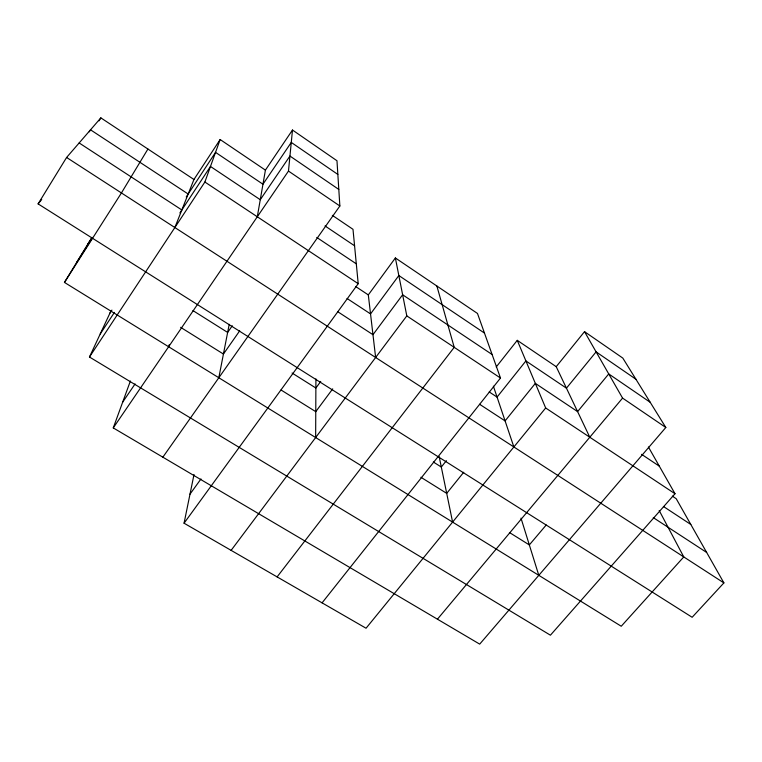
<?xml version="1.0" encoding="UTF-8"?>
<svg xmlns="http://www.w3.org/2000/svg" width="762" height="762" viewBox="0 0 762 762"><rect width="100%" height="100%" fill="white"/><g stroke="black" fill="none" stroke-linecap="round" stroke-linejoin="round"><path stroke-width="1.14" d="M315.649 437.54L315.916 378.895M589.798 437.236L556.212 366.674L584.521 331.651L622.811 358.092L665.817 427.492L479.698 644.128L113.262 427.92L288.474 171.069L292.484 130.026L336.975 160.744L339.862 205.988L162.849 457.181M257.299 216.77L265.414 170.126L292.484 130.026M218.818 377.752L229.219 324.298M496.224 366.979L517.255 340.338L545.668 407.975L366.055 628.231L184.061 523.208L194.015 474.497M168.631 346.758L169.326 344.5M648.414 446.999L675.008 493.738L550.421 635.194L89.468 357.016L204.883 182.023L220.151 139.532L265.414 170.126M113.262 427.92L130.397 381M174.86 227.543L193.948 179.489L220.151 139.532M89.468 357.016L110.957 310.953M147.923 149.028L121.425 192.957L64.456 282.426L621.24 626.24L683.771 556.927L659.197 510.511M64.456 282.426L91.888 237.487M672.341 496.138L676.208 498.7L723.9 582.901L692.144 617.277L38.1 203.883L66.599 157.467L100.86 117.872L193.948 179.489M89.278 131.836L90.526 129.816L188.176 194.024M99.022 120.844L100.86 117.872M87.725 244.297L92.126 237.392M76.648 262.452L92.278 237.896M109.966 313.077L111.928 310.096M186.223 196.996L215.541 152.362L262.957 184.223L291.274 142.418L337.842 174.422M100.203 334.013L114.433 312.382M179.899 212.922L210.474 166.459L260.271 199.711L289.941 156.039L338.804 189.433M122.644 402.212L135.084 383.924M232.286 325.765L227.638 332.432L192.938 310.582M239.687 330.851L223.437 354.044L180.623 327.327M189.995 494.157L200.977 478.946M184.061 523.208L358.207 283.683L352.997 229.314L332.327 215.341M375.637 357.492L368.313 294.904L395.373 257.966L477.479 313.458L500.491 378.019L322.078 602.856M320.726 381.448L315.878 388.02L292.075 373.028M332.718 388.849L315.763 411.661L281.045 389.992M231.115 550.364L406.803 315.897L395.373 257.966M277.111 576.901L454.219 347.339L436.864 286.007M446.389 460.667L441.312 467.03L433.321 462.001M463.725 472.25L446.703 493.366L420.9 477.26M38.1 203.883L41.729 199.511M437.436 619.192L622.564 398.097L584.521 331.651M546.221 524.98L529.333 544.925L509.397 532.486M66.599 157.467L723.9 582.901M79.153 142.951L181.842 209.969M337.652 311.648L372.97 334.689L402.631 294.77L492.119 354.52M479.66 404.317L505.092 420.91L535.334 383.381L577.596 411.604L608.733 373.932L650.196 402.279M653.282 517.617L706.65 552.45M347.043 298.466L370.542 313.915L398.84 275.539L484.48 333.089M489.204 391.935L497.062 397.097L525.904 360.931L566.442 388.172L596.094 351.873L635.908 379.228M663.426 506.473L690.81 524.475M204.883 182.023L358.207 283.683M406.803 315.897L500.491 378.019M545.668 407.975L675.008 493.738M355.559 286.455L368.313 294.904M316.763 237.439L356.302 263.833M641.585 454.333L659.33 466.182M325.041 225.943L354.578 245.793M517.255 340.338L556.212 366.674M288.474 171.069L339.862 205.988M622.564 398.097L665.817 427.492M493.385 386.172L513.874 446.97M520.998 518.122L538.801 575.339M439.179 456.657L452.599 522.103"/></g></svg>
